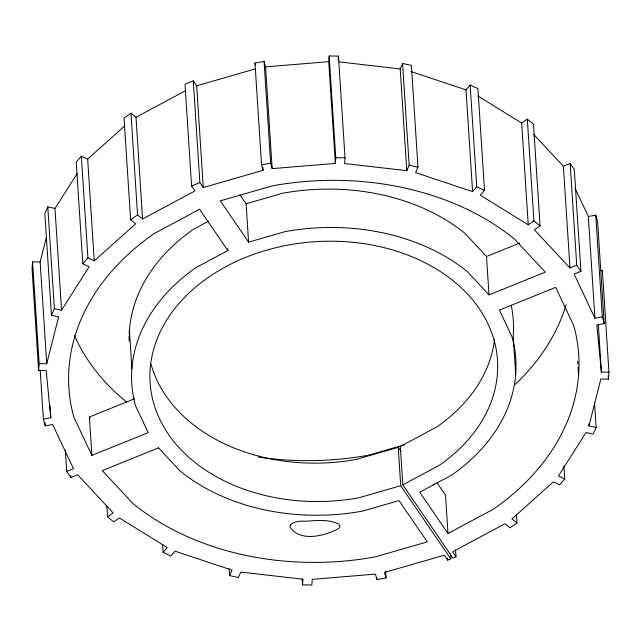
<?xml version="1.0" encoding="UTF-8"?>
<svg xmlns="http://www.w3.org/2000/svg" width="641" height="641" viewBox="0 0 641 641"><rect width="100%" height="100%" fill="white"/><g stroke="black" fill="none" stroke-linecap="round" stroke-linejoin="round"><path stroke-width="0.96" d="M46.424 237.266L40.151 261.985L32.587 261.865L32.05 268.811L38.628 370.562L46.184 370.674L50.783 417.78L43.372 419.134L45.247 425.88L52.666 424.526L73.451 468.675L66.68 471.407L70.847 477.489L77.617 474.757L113.169 512.928L107.52 516.862L113.681 521.87L119.338 517.944L167.245 547.542L163.086 552.398L170.843 555.987L175.001 551.14L231.994 570.153L229.614 575.594L238.42 577.533L240.8 572.084L302.993 579.216L302.552 584.88L311.814 585.017L312.255 579.352L375.41 574.112L376.94 579.616L386.026 577.95L385.578 570.971M38.628 370.562L39.173 363.615L32.587 261.865M94.243 260.831L87.665 159.088L81.343 156.156L87.921 257.898L94.243 260.831L135.652 223.813L130.62 219.727L124.034 117.984L130.972 113.169L137.551 214.911L142.582 218.998L194.976 190.906L191.579 185.946L185.001 84.195L193.294 80.846L199.872 182.589L203.269 187.557L263.082 170.298L261.552 164.793L254.974 63.05L264.06 61.384L270.638 163.135L272.169 168.639L335.323 163.391L328.745 61.648L329.186 55.983L338.448 56.12L345.026 157.862L344.586 163.535L406.779 170.658L409.158 165.218L402.58 63.467L411.386 65.406L417.972 167.149L415.584 172.597L472.577 191.611L476.736 186.755L470.157 85.013L477.914 88.602L484.492 190.353L480.333 195.201L528.24 224.807L533.897 220.881L527.319 119.13L521.662 123.056L528.24 224.807M338.152 59.893L338.448 56.12M335.323 163.391L335.764 157.726L329.186 55.983M602.22 272.425L602.372 270.438L600.481 270.414M494.532 339.458A174.056 129.955 -3.7 0 1 436.906 426.858L400.313 446.481L402.796 484.868L452.891 558.063L455.999 556.805L452.602 551.837L504.996 523.745L510.028 527.831L516.966 523.016L511.927 518.93L553.335 481.912L559.657 484.844L564.761 478.899L558.431 475.967L586.026 432.555L593.213 434.125L596.138 427.459L588.951 425.88L600.849 379.015L608.413 379.135L608.95 372.189L602.372 270.438M39.173 363.615L46.729 363.727L58.635 316.87L51.448 315.292L44.862 213.541L47.787 206.875L54.974 208.445L77.257 173.382M51.448 315.292L54.365 308.617L47.787 206.875M406.779 170.658L400.2 68.916L402.58 63.467M54.365 308.617L61.552 310.196L89.147 266.776L82.817 263.844L76.239 162.101L81.343 156.156M82.817 263.844L87.921 257.898M472.577 191.611L465.999 89.86L470.157 85.013M87.665 159.088L124.634 126.037M130.62 219.727L137.551 214.911M527.319 119.13L533.48 124.138L540.067 225.888L534.41 229.815L569.969 267.986L576.732 265.254L570.153 163.511L563.383 166.243L533.865 134.554M142.582 218.998L136.004 117.255L185.778 90.565M208.157 221.377L193.526 229.222A192.396 143.656 -3.7 0 0 129.178 334.033M227.843 250.535L196.01 267.609A192.396 143.656 -3.7 0 0 135.539 405.817L148.167 432.643L91.879 455.398L73.851 417.107A255.447 190.73 -3.7 0 1 154.136 233.604L199.575 209.23L227.843 250.535L227.723 248.564M402.796 484.868L439.389 465.246A174.056 129.955 -3.7 0 0 406.322 254.525A174.056 129.955 -3.7 0 0 151.733 357.43A174.056 129.955 -3.7 0 0 358.944 497.761L400.721 485.702L450.815 558.896L447.706 560.154L444.309 555.194L384.496 572.445L386.026 577.95M448.003 533.512L493.45 509.146A255.447 190.73 -3.7 0 0 573.735 325.644L555.699 287.352L499.411 310.1L512.039 336.926A192.396 143.656 -3.7 0 1 451.568 475.141L419.735 492.216L448.003 533.512L445.519 495.124L437.042 482.737M191.579 185.946L199.872 182.589M91.879 455.398L89.395 417.011L134.61 398.734M239.878 194.68L246.096 203.766L282.449 193.278A192.396 143.656 -3.7 0 1 464.909 233.308L486.519 256.504L519.739 243.075M488.995 294.892L545.291 272.137L514.451 239.021A255.447 190.73 -3.7 0 0 272.193 185.882L220.312 200.857L248.58 242.154L284.925 231.665A192.396 143.656 -3.7 0 1 467.393 271.688L488.995 294.892L486.519 256.504M570.153 163.511L574.32 169.593L580.898 271.343L574.128 274.076L594.92 318.224L602.332 316.862L595.753 215.12L588.334 216.474L575.185 188.542M193.294 80.846L196.691 85.806L255.551 68.827M403.998 444.958L368.807 455.118A255.447 190.73 -3.7 0 1 258.291 457.057M401.05 451.424L398.237 447.322L356.468 459.373A174.056 129.955 -3.7 0 1 151.004 364.144M261.552 164.793L270.638 163.135M595.753 215.12L597.628 221.866L604.207 323.609L596.795 324.963L601.394 372.076L608.95 372.189M264.06 61.384L265.59 66.888L328.745 61.648M335.764 157.726L345.026 157.862M338.993 61.897L400.2 68.916M409.158 165.218L417.972 167.149M410.905 71.48L465.999 89.86M476.736 186.755L484.492 190.353M477.954 96.054L521.662 123.056M533.897 220.881L540.067 225.888M130.972 113.169L136.004 117.255M576.732 265.254L580.898 271.343M89.395 417.011L90.165 418.645M602.332 316.862L604.207 323.609M254.974 63.05L255.479 64.885M608.213 376.139L608.413 379.135M598.293 324.194L601.394 372.076M588.334 216.474L594.92 318.224M594.519 402.516L596.138 427.459M588.823 423.885L588.951 425.88M577.669 361.244L577.862 364.232M578.054 367.229L578.567 375.209M563.383 166.243L569.969 267.986M563.92 465.935L564.761 478.899M515.685 374.264L513.201 335.876A192.396 143.656 -3.7 0 0 511.206 305.276M516.382 514.042L516.966 523.016M455.551 549.818L455.999 556.805M450.495 553.912L450.815 558.896M447.578 558.159L447.706 560.154M398.237 447.322L400.721 485.702M376.812 577.621L376.94 579.616M302.167 578.895L302.552 584.88M265.59 66.888L272.169 168.639M262.89 167.309L263.082 170.298M246.096 203.766L248.58 242.154M229.157 568.615L229.614 575.594M196.691 85.806L203.269 187.557M162.574 544.417L163.086 552.398M129.41 330.099L131.894 368.487M106.807 505.885L107.52 516.862M54.974 208.445L61.552 310.196M70.718 475.494L70.847 477.489M65.326 450.463L66.68 471.407M50.014 405.809L50.335 410.801M50.463 412.796L50.783 417.78M40.151 261.985L46.729 363.727M45.054 422.892L45.247 425.88M40.207 370.258L43.372 419.134M434.278 484.003A5.809 1.562 68 0 1 433.212 484.572M566.123 304.675A255.447 190.73 -3.7 0 1 515.06 384.568M126.549 401.979A255.447 190.73 -3.7 0 1 74.492 335.564M129.113 340.964A192.396 143.656 -3.7 0 1 129.113 336.004M290.453 524.995L289.94 526.918C300.156 542.727 325.748 535.828 339.153 528.168L340.05 526.085L338.897 524.178C328.929 519.114 317.063 520.468 306.278 521.237C300.917 520.997 294.427 520.796 290.453 524.995M158.583 447.859L102.288 470.606L133.136 503.722A255.447 190.73 -3.7 0 0 375.386 556.861L427.267 541.893L398.998 500.589L362.654 511.077A192.396 143.656 -3.7 0 1 180.193 471.055L158.583 447.859"/></g></svg>
